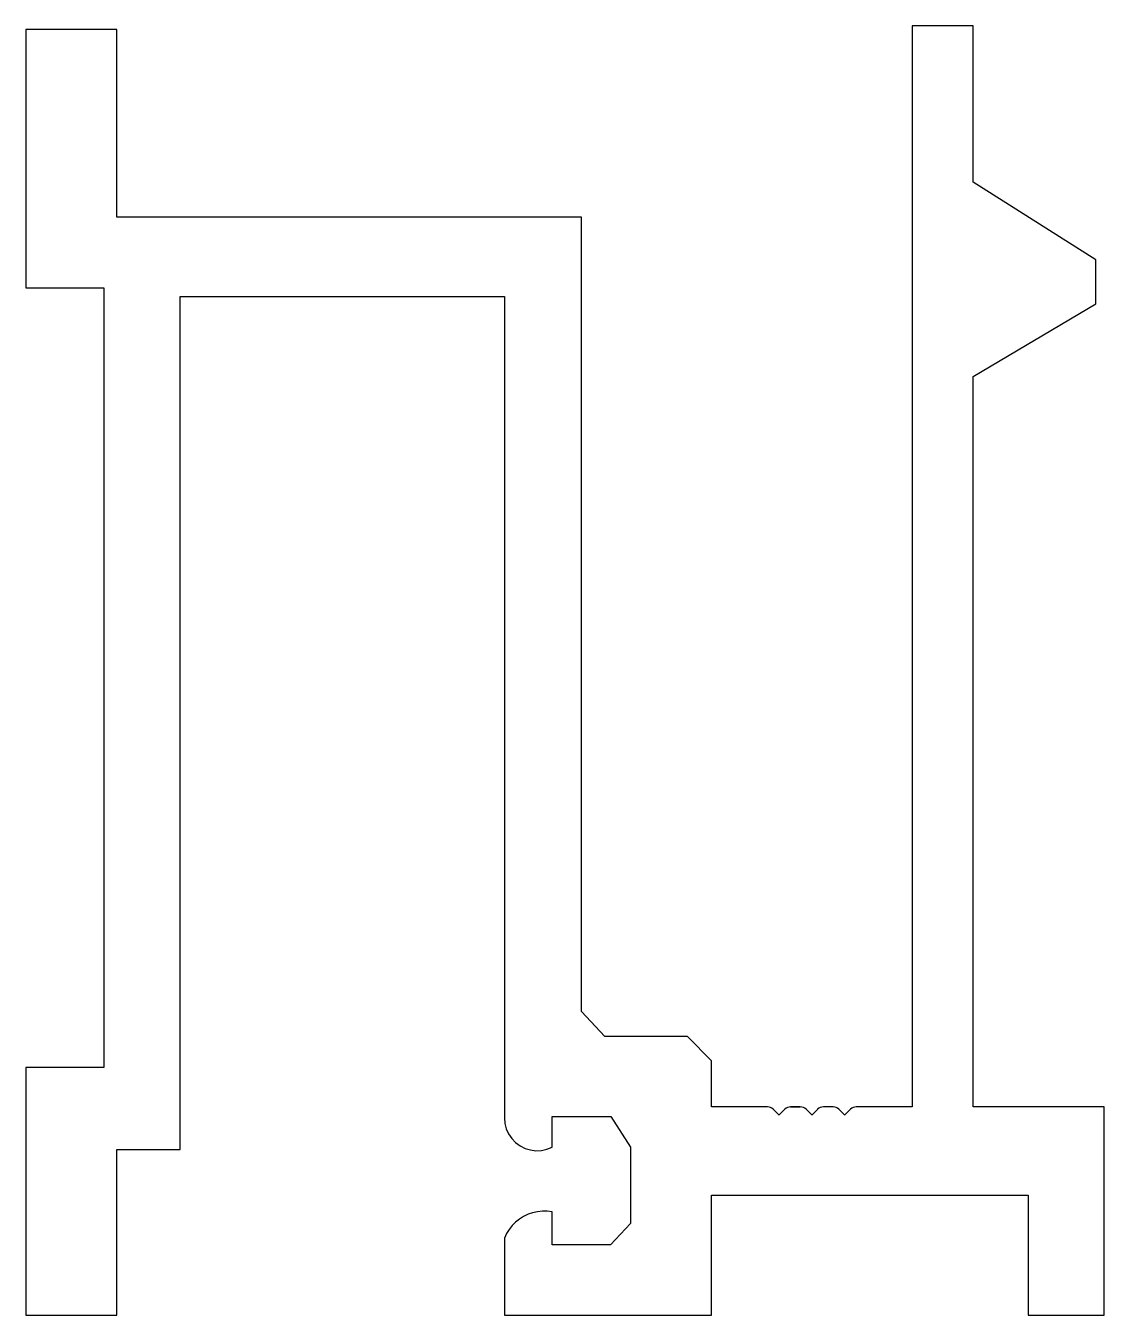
# Model space of a CAD drawing. Extents: x -17.8 to 15.1, y 3.8 to 43.
import ezdxf

# ---------------------------------------------------------------- set-up
doc = ezdxf.new("R2010")
doc.units = 0
doc.layers.get('0').update_dxf_attribs({"linetype": 'CONTINUOUS'})

msp = doc.modelspace()

# ---------------------------------------------------------------- linework, layer by layer
at = {"color": 7}
for p, q in [((-14.983, 42.922), (-17.759, 42.922)), ((-17.759, 42.922), (-17.759, 35.056)), ((-14.983, 37.208), (-14.983, 42.922)), ((9.234, 43.03), (9.234, 10.115)), ((11.093, 43.03), (9.234, 43.03)), ((11.093, 38.268), (11.093, 43.03)), ((14.82, 35.901), (11.093, 38.268)), ((-0.84, 37.208), (-14.983, 37.208)), ((-0.84, 13.018), (-0.84, 37.208)), ((14.82, 34.566), (14.82, 35.901)), ((-17.759, 35.056), (-15.384, 35.056)), ((-15.384, 35.056), (-15.384, 11.311)), ((-13.053, 8.819), (-13.053, 34.791)), ((-13.053, 34.791), (-3.184, 34.791)), ((-3.184, 34.791), (-3.184, 9.784)), ((11.093, 32.357), (14.82, 34.566)), ((11.093, 10.115), (11.093, 32.357)), ((-0.131, 12.259), (-0.84, 13.018)), ((2.392, 12.259), (-0.131, 12.259)), ((3.12, 11.517), (2.392, 12.259)), ((3.12, 10.115), (3.12, 11.517)), ((-15.384, 11.311), (-17.759, 11.311)), ((-17.759, 11.311), (-17.759, 3.774)), ((-1.733, 8.886), (-1.733, 9.819)), ((-1.733, 9.819), (0.052, 9.819)), ((0.052, 9.819), (0.659, 8.886)), ((4.823, 10.115), (3.12, 10.115)), ((4.823, 10.115), (4.823, 10.115)), ((4.823, 10.115), (4.823, 10.115)), ((5.171, 9.871), (5, 10.042)), ((5.354, 10.042), (5.183, 9.871)), ((5.823, 10.115), (5.53, 10.115)), ((5.53, 10.115), (5.823, 10.115)), ((5.823, 10.115), (5.53, 10.115)), ((5.53, 10.115), (5.823, 10.115)), ((5.823, 10.115), (5.53, 10.115)), ((6.171, 9.871), (6, 10.042)), ((6.354, 10.042), (6.183, 9.871)), ((6.823, 10.115), (6.53, 10.115)), ((7.171, 9.871), (7, 10.042)), ((7.354, 10.042), (7.182, 9.871)), ((9.234, 10.115), (7.53, 10.115)), ((7.53, 10.115), (7.53, 10.115)), ((15.079, 10.115), (11.093, 10.115)), ((15.079, 3.774), (15.079, 10.115)), ((-3.184, 9.784), (-3.17, 9.615)), ((-3.17, 9.615), (-3.127, 9.45)), ((-3.127, 9.45), (-3.057, 9.296)), ((-3.057, 9.296), (-2.962, 9.155)), ((-2.962, 9.155), (-2.845, 9.032)), ((-2.845, 9.032), (-2.709, 8.931)), ((-14.983, 3.774), (-14.983, 8.819)), ((-14.983, 8.819), (-13.053, 8.819)), ((-2.709, 8.931), (-2.557, 8.854)), ((-2.557, 8.854), (-2.395, 8.804)), ((-2.395, 8.804), (-2.226, 8.782)), ((-2.226, 8.782), (-2.057, 8.788)), ((-2.057, 8.788), (-1.891, 8.824)), ((-1.891, 8.824), (-1.733, 8.886)), ((0.659, 8.886), (0.659, 6.566)), ((3.12, 3.774), (3.12, 7.426)), ((3.12, 7.426), (12.766, 7.426)), ((12.766, 7.426), (12.766, 3.774)), ((-2.728, 6.702), (-2.844, 6.609)), ((-2.601, 6.781), (-2.728, 6.702)), ((-2.466, 6.845), (-2.601, 6.781)), ((-2.325, 6.893), (-2.466, 6.845)), ((-2.179, 6.925), (-2.325, 6.893)), ((-2.03, 6.94), (-2.179, 6.925)), ((-1.881, 6.938), (-2.03, 6.94)), ((-1.733, 6.918), (-1.881, 6.938)), ((-1.733, 5.918), (-1.733, 6.918)), ((-3.042, 6.386), (-3.121, 6.258)), ((-2.95, 6.503), (-3.042, 6.386)), ((-2.844, 6.609), (-2.95, 6.503)), ((0.659, 6.566), (0.048, 5.918)), ((-3.121, 6.258), (-3.184, 6.123)), ((-3.184, 6.123), (-3.184, 3.774)), ((0.048, 5.918), (-1.733, 5.918)), ((-17.759, 3.774), (-14.983, 3.774)), ((-3.184, 3.774), (3.12, 3.774)), ((12.766, 3.774), (15.079, 3.774))]:
    msp.add_line(p, q, dxfattribs=at)
for centre, radius, start, end in [((4.823, 9.865), 0.25, 45, 90), ((5.177, 9.877), 0.008, 225, 315), ((5.53, 9.865), 0.25, 90, 135), ((5.823, 9.865), 0.25, 45, 90), ((6.177, 9.877), 0.008, 225, 315), ((6.53, 9.865), 0.25, 90, 135), ((6.823, 9.865), 0.25, 45, 90), ((7.177, 9.877), 0.008, 225, 315), ((7.53, 9.865), 0.25, 90, 135)]:
    msp.add_arc(centre, radius, start, end, dxfattribs=at)

doc.saveas('drawing.dxf')
